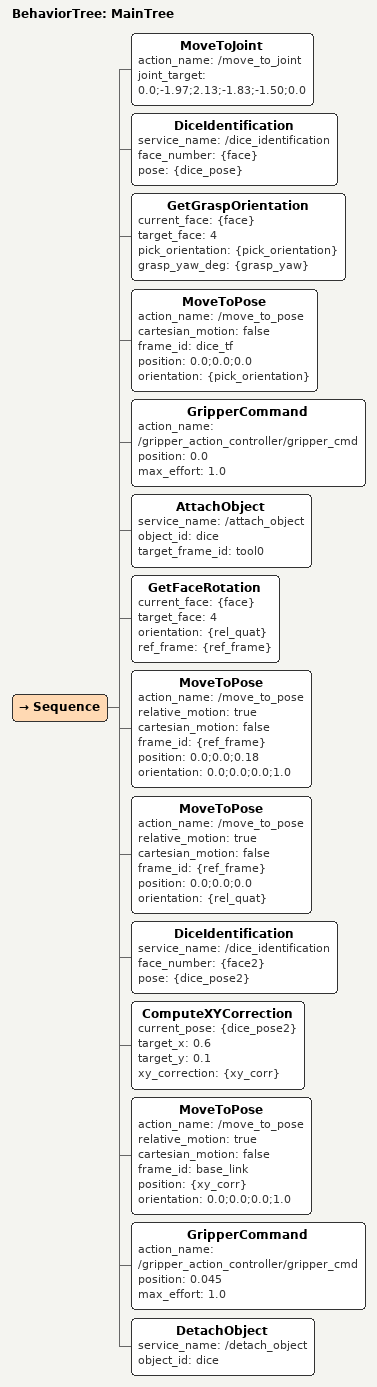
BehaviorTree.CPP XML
<root BTCPP_format="4">
    <BehaviorTree ID="MainTree">
        <Sequence>
            <MoveToJoint action_name="/move_to_joint" joint_target="0.0;-1.97;2.13;-1.83;-1.50;0.0"/>
            <DiceIdentification service_name="/dice_identification" face_number="{face}" pose="{dice_pose}"/>
            <GetGraspOrientation current_face="{face}" target_face="4" pick_orientation="{pick_orientation}" grasp_yaw_deg="{grasp_yaw}"/>
            <MoveToPose action_name="/move_to_pose" cartesian_motion="false" frame_id="dice_tf" position="0.0;0.0;0.0" orientation="{pick_orientation}"/>
            <GripperCommand action_name="/gripper_action_controller/gripper_cmd" position="0.0" max_effort="1.0"/>
            <AttachObject service_name="/attach_object" object_id="dice" target_frame_id="tool0"/>
            <GetFaceRotation current_face="{face}" target_face="4" orientation="{rel_quat}" ref_frame="{ref_frame}"/>
            <MoveToPose action_name="/move_to_pose" relative_motion="true" cartesian_motion="false" frame_id="{ref_frame}" position="0.0;0.0;0.18" orientation="0.0;0.0;0.0;1.0"/>
            <MoveToPose action_name="/move_to_pose" relative_motion="true" cartesian_motion="false" frame_id="{ref_frame}" position="0.0;0.0;0.0" orientation="{rel_quat}"/>
            <DiceIdentification service_name="/dice_identification" face_number="{face2}" pose="{dice_pose2}"/>
            <ComputeXYCorrection current_pose="{dice_pose2}" target_x="0.6" target_y="0.1" xy_correction="{xy_corr}"/>
            <MoveToPose action_name="/move_to_pose" relative_motion="true" cartesian_motion="false" frame_id="base_link" position="{xy_corr}" orientation="0.0;0.0;0.0;1.0"/>
            <GripperCommand action_name="/gripper_action_controller/gripper_cmd" position="0.045" max_effort="1.0"/>
            <DetachObject service_name="/detach_object" object_id="dice"/>
        </Sequence>
    </BehaviorTree>
</root>
